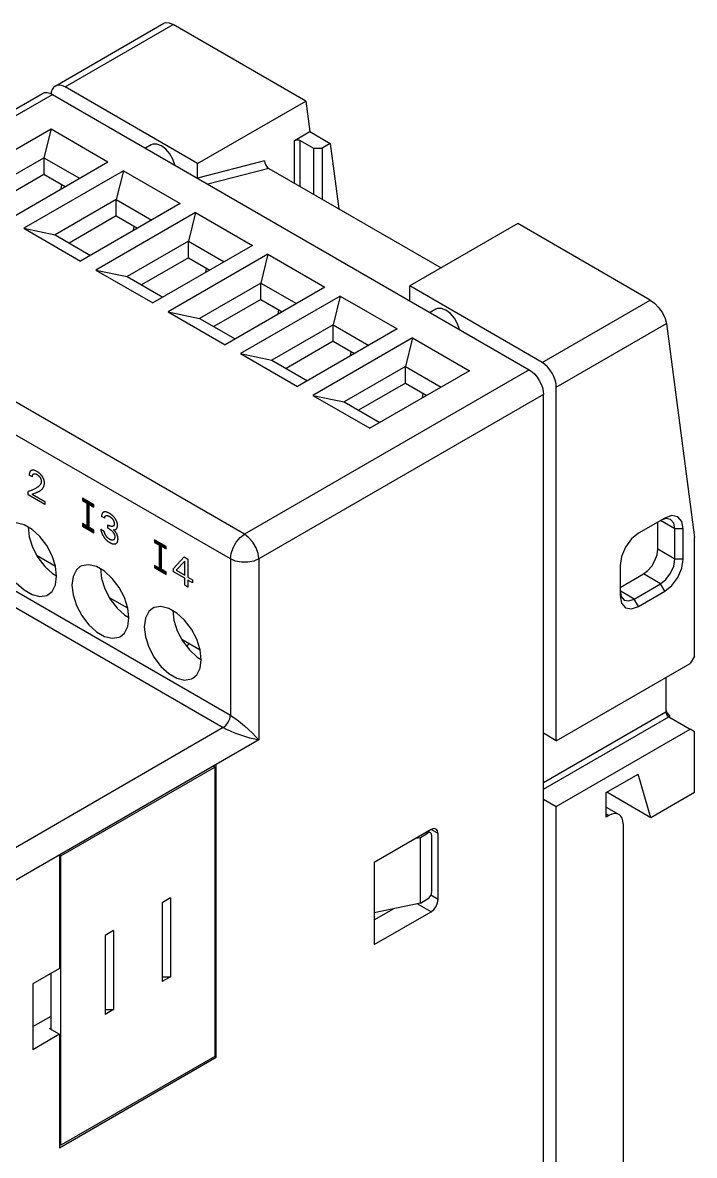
# Model space of a CAD drawing. Extents: x 0 to 420, y 0 to 297.
# Drawn here: x 207.1 to 240.5, y 140.6 to 196.9 of the extents above; entities that cross this region are included whole.
import ezdxf

# ---------------------------------------------------------------- set-up
doc = ezdxf.new("R2010")
doc.units = 0
doc.header["$LTSCALE"] = 23.1
doc.layers.add('40000_ISO', color=7, linetype='CONTINUOUS')

msp = doc.modelspace()

# ---------------------------------------------------------------- linework, layer by layer
at = {"layer": '40000_ISO', "color": 7, "linetype": 'CONTINUOUS'}
for p, q in [((208.713, 193.73), (214.111, 196.847)), ((214.111, 196.846), (214.186, 196.876)), ((214.186, 196.876), (214.369, 196.869)), ((214.369, 196.869), (214.581, 196.78)), ((209.213, 193.681), (214.581, 196.78)), ((221.157, 192.984), (214.581, 196.78)), ((208.56, 193.554), (208.52, 193.424)), ((208.625, 193.657), (208.56, 193.554)), ((208.713, 193.73), (208.625, 193.657)), ((208.82, 193.77), (208.713, 193.73)), ((208.942, 193.775), (208.82, 193.77)), ((209.075, 193.745), (208.942, 193.775)), ((209.213, 193.681), (209.075, 193.745)), ((215.789, 189.884), (209.213, 193.681)), ((193.935, 185.198), (208.077, 193.363)), ((194.435, 185.149), (208.577, 193.314)), ((208.077, 193.363), (208.184, 193.403)), ((208.184, 193.403), (208.306, 193.408)), ((208.306, 193.408), (208.439, 193.377)), ((208.439, 193.377), (208.577, 193.314)), ((208.52, 193.424), (208.512, 193.343)), ((208.577, 193.314), (232.265, 179.637)), ((215.789, 189.884), (221.157, 192.984)), ((221.157, 192.984), (221.356, 191.465)), ((203.556, 188.741), (208.506, 191.599)), ((208.506, 191.599), (208.152, 190.17)), ((208.506, 191.599), (211.334, 189.966)), ((220.597, 191.027), (221.356, 191.465)), ((221.356, 191.465), (222.381, 190.873)), ((213.486, 190.812), (213.198, 190.645)), ((213.57, 190.846), (213.486, 190.811)), ((213.768, 190.848), (213.57, 190.846)), ((213.986, 190.762), (213.768, 190.848)), ((214.205, 190.596), (213.986, 190.762)), ((220.597, 191.027), (220.662, 191.052)), ((220.597, 188.904), (220.597, 191.027)), ((220.662, 191.052), (220.739, 191.061)), ((220.739, 191.061), (220.815, 191.052)), ((220.815, 191.052), (220.88, 191.027)), ((220.88, 188.741), (220.88, 191.027)), ((220.88, 191.027), (221.552, 190.64)), ((222.381, 190.873), (221.976, 190.64)), ((222.381, 190.873), (222.806, 187.629)), ((205.112, 188.415), (208.152, 190.17)), ((208.152, 190.17), (208.152, 189.354)), ((208.152, 190.17), (209.92, 189.149)), ((214.402, 190.366), (214.205, 190.596)), ((214.558, 190.095), (214.402, 190.366)), ((214.659, 189.81), (214.558, 190.095)), ((221.552, 190.64), (221.552, 188.353)), ((221.552, 190.64), (221.976, 190.64)), ((221.976, 190.64), (221.976, 188.108)), ((206.385, 187.108), (211.334, 189.966)), ((212.098, 189.525), (207.148, 186.667)), ((212.098, 189.525), (211.745, 188.096)), ((212.098, 189.525), (214.927, 187.892)), ((214.66, 189.802), (214.659, 189.81)), ((219.113, 190.016), (215.789, 189.159)), ((215.789, 189.159), (215.789, 189.884)), ((219.325, 189.639), (216.295, 188.858)), ((219.113, 190.016), (219.129, 189.908)), ((219.129, 189.908), (219.175, 189.799)), ((219.175, 189.799), (219.245, 189.704)), ((219.245, 189.704), (219.325, 189.639)), ((219.325, 189.639), (227.881, 184.7)), ((205.819, 188.006), (208.152, 189.354)), ((208.152, 189.354), (209.213, 188.741)), ((209.009, 188.623), (209.041, 188.841)), ((211.745, 188.096), (208.704, 186.341)), ((214.927, 187.892), (209.977, 185.034)), ((211.745, 187.28), (211.745, 188.096)), ((211.745, 188.096), (213.512, 187.076)), ((211.745, 187.28), (209.411, 185.932)), ((215.69, 187.451), (210.74, 184.593)), ((211.745, 187.28), (212.805, 186.667)), ((215.69, 187.451), (215.337, 186.022)), ((215.69, 187.451), (218.519, 185.818)), ((212.601, 186.549), (212.633, 186.767)), ((231.693, 186.901), (226.325, 183.802)), ((238.269, 183.104), (231.693, 186.901)), ((207.148, 186.667), (208.704, 186.341)), ((207.148, 186.667), (209.977, 185.034)), ((208.704, 186.341), (210.472, 185.32)), ((215.337, 186.022), (212.296, 184.267)), ((218.519, 185.818), (213.569, 182.96)), ((215.337, 185.206), (215.337, 186.022)), ((215.337, 186.022), (217.104, 185.002)), ((218.123, 171.473), (194.435, 185.149)), ((215.337, 185.206), (213.003, 183.859)), ((219.282, 185.377), (214.333, 182.52)), ((215.337, 185.206), (216.397, 184.593)), ((219.282, 185.377), (218.929, 183.948)), ((219.282, 185.377), (222.111, 183.744)), ((210.74, 184.593), (212.296, 184.267)), ((210.74, 184.593), (213.569, 182.96)), ((216.193, 184.475), (216.225, 184.693)), ((217.416, 170.248), (193.727, 183.924)), ((212.296, 184.267), (214.064, 183.246)), ((218.929, 183.948), (215.888, 182.193)), ((218.929, 183.132), (218.929, 183.948)), ((218.929, 183.948), (220.697, 182.928)), ((222.111, 183.744), (217.161, 180.887)), ((226.325, 183.076), (226.325, 183.802)), ((232.901, 180.005), (226.325, 183.802)), ((218.929, 183.132), (216.595, 181.785)), ((222.874, 183.303), (217.925, 180.446)), ((218.929, 183.132), (219.989, 182.52)), ((222.874, 183.303), (222.521, 181.875)), ((222.874, 183.303), (225.703, 181.67)), ((232.901, 180.005), (238.269, 183.104)), ((238.269, 183.104), (238.492, 182.942)), ((238.492, 182.942), (238.702, 182.721)), ((214.333, 182.52), (215.888, 182.193)), ((214.333, 182.52), (217.161, 180.887)), ((219.785, 182.402), (219.817, 182.619)), ((227.628, 182.647), (227.34, 182.481)), ((227.713, 182.681), (227.628, 182.647)), ((227.91, 182.683), (227.713, 182.681)), ((228.128, 182.597), (227.91, 182.683)), ((228.347, 182.431), (228.128, 182.597)), ((228.544, 182.201), (228.347, 182.431)), ((238.702, 182.721), (238.881, 182.463)), ((238.881, 182.463), (239.01, 182.193)), ((215.888, 182.193), (217.656, 181.172)), ((222.521, 181.875), (219.48, 180.119)), ((225.703, 181.67), (220.753, 178.813)), ((222.521, 181.058), (222.521, 181.875)), ((222.521, 181.875), (224.289, 180.854)), ((228.7, 181.93), (228.544, 182.201)), ((228.801, 181.645), (228.7, 181.93)), ((228.802, 181.637), (228.801, 181.645)), ((233.608, 178.78), (239.076, 181.937)), ((239.01, 182.193), (239.076, 181.937)), ((239.076, 181.937), (240.467, 171.309)), ((226.467, 181.23), (221.517, 178.372)), ((226.467, 181.23), (226.113, 179.801)), ((226.467, 181.23), (229.295, 179.597)), ((222.521, 181.058), (220.187, 179.711)), ((222.521, 181.058), (223.582, 180.446)), ((223.377, 180.328), (223.409, 180.545)), ((217.925, 180.446), (219.48, 180.119)), ((217.925, 180.446), (220.753, 178.813)), ((219.48, 180.119), (221.248, 179.099)), ((233.039, 179.91), (232.901, 180.005)), ((232.265, 179.637), (218.123, 171.473)), ((226.113, 179.801), (223.072, 178.045)), ((229.295, 179.597), (224.345, 176.739)), ((226.113, 178.984), (226.113, 179.801)), ((226.113, 179.801), (227.881, 178.78)), ((232.265, 179.637), (232.403, 179.542)), ((232.403, 179.542), (232.535, 179.419)), ((232.535, 179.419), (232.658, 179.273)), ((233.172, 179.786), (233.039, 179.91)), ((233.294, 179.64), (233.172, 179.786)), ((233.401, 179.477), (233.294, 179.64)), ((233.489, 179.303), (233.401, 179.477)), ((226.113, 178.984), (223.78, 177.637)), ((226.113, 178.984), (227.174, 178.372)), ((232.658, 179.273), (232.765, 179.11)), ((232.765, 179.11), (232.853, 178.935)), ((232.853, 178.935), (232.918, 178.756)), ((233.555, 179.124), (233.489, 179.303)), ((233.595, 178.947), (233.555, 179.124)), ((233.608, 178.78), (233.595, 178.947)), ((232.972, 178.413), (218.83, 170.248)), ((221.517, 178.372), (223.072, 178.045)), ((221.517, 178.372), (224.345, 176.739)), ((226.969, 178.254), (227.002, 178.471)), ((232.918, 178.756), (232.958, 178.58)), ((232.958, 178.58), (232.972, 178.413)), ((232.972, 106.56), (232.972, 178.413)), ((233.608, 161.225), (233.608, 178.78)), ((223.072, 178.045), (224.84, 177.025)), ((193.727, 176.167), (217.416, 162.491)), ((193.374, 175.555), (217.062, 161.879)), ((207.425, 174.448), (207.424, 174.44)), ((207.424, 174.44), (207.424, 174.432)), ((207.424, 174.432), (207.424, 174.425)), ((207.424, 174.425), (207.424, 174.417)), ((207.58, 174.327), (207.424, 174.417)), ((207.426, 174.463), (207.425, 174.455)), ((207.425, 174.455), (207.425, 174.448)), ((207.427, 174.478), (207.426, 174.47)), ((207.426, 174.47), (207.426, 174.463)), ((207.428, 174.485), (207.427, 174.478)), ((207.429, 174.492), (207.428, 174.485)), ((207.43, 174.499), (207.429, 174.492)), ((207.432, 174.506), (207.43, 174.499)), ((207.433, 174.513), (207.432, 174.506)), ((207.435, 174.52), (207.433, 174.513)), ((207.436, 174.526), (207.435, 174.52)), ((207.438, 174.532), (207.436, 174.526)), ((207.44, 174.538), (207.438, 174.532)), ((207.441, 174.544), (207.44, 174.538)), ((207.443, 174.55), (207.441, 174.544)), ((207.446, 174.555), (207.443, 174.55)), ((207.448, 174.561), (207.446, 174.555)), ((207.45, 174.566), (207.448, 174.561)), ((207.452, 174.571), (207.45, 174.566)), ((207.455, 174.576), (207.452, 174.571)), ((207.458, 174.581), (207.455, 174.576)), ((207.46, 174.586), (207.458, 174.581)), ((207.463, 174.591), (207.46, 174.586)), ((207.466, 174.595), (207.463, 174.591)), ((207.469, 174.6), (207.466, 174.595)), ((207.473, 174.604), (207.469, 174.6)), ((207.476, 174.608), (207.473, 174.604)), ((207.479, 174.611), (207.476, 174.608)), ((207.482, 174.615), (207.479, 174.611)), ((207.486, 174.618), (207.482, 174.615)), ((207.489, 174.622), (207.486, 174.618)), ((207.493, 174.625), (207.489, 174.622)), ((207.496, 174.628), (207.493, 174.625)), ((207.5, 174.631), (207.496, 174.628)), ((207.504, 174.633), (207.5, 174.631)), ((207.508, 174.636), (207.504, 174.633)), ((207.512, 174.638), (207.508, 174.636)), ((207.516, 174.641), (207.512, 174.638)), ((207.52, 174.643), (207.516, 174.641)), ((207.524, 174.645), (207.52, 174.643)), ((207.529, 174.647), (207.524, 174.645)), ((207.533, 174.649), (207.529, 174.647)), ((207.545, 174.653), (207.533, 174.649)), ((207.557, 174.656), (207.545, 174.653)), ((207.569, 174.659), (207.557, 174.656)), ((207.582, 174.66), (207.569, 174.659)), ((207.58, 174.344), (207.581, 174.353)), ((207.58, 174.336), (207.58, 174.344)), ((207.58, 174.327), (207.58, 174.336)), ((207.581, 174.353), (207.582, 174.361)), ((207.595, 174.661), (207.582, 174.66)), ((207.582, 174.37), (207.584, 174.378)), ((207.582, 174.361), (207.582, 174.37)), ((207.584, 174.378), (207.585, 174.386)), ((207.585, 174.386), (207.587, 174.394)), ((207.587, 174.394), (207.588, 174.4)), ((207.588, 174.4), (207.59, 174.406)), ((207.59, 174.406), (207.592, 174.411)), ((207.592, 174.411), (207.594, 174.417)), ((207.594, 174.417), (207.596, 174.422)), ((207.608, 174.661), (207.595, 174.661)), ((207.596, 174.422), (207.599, 174.428)), ((207.599, 174.428), (207.601, 174.433)), ((207.601, 174.433), (207.604, 174.437)), ((207.604, 174.437), (207.607, 174.442)), ((207.607, 174.442), (207.61, 174.446)), ((207.623, 174.66), (207.608, 174.661)), ((207.61, 174.446), (207.613, 174.45)), ((207.613, 174.45), (207.617, 174.454)), ((207.617, 174.454), (207.621, 174.457)), ((207.621, 174.457), (207.624, 174.461)), ((207.637, 174.658), (207.623, 174.66)), ((207.624, 174.461), (207.628, 174.464)), ((207.628, 174.464), (207.632, 174.467)), ((207.632, 174.467), (207.637, 174.469)), ((207.652, 174.656), (207.637, 174.658)), ((207.637, 174.469), (207.641, 174.472)), ((207.641, 174.472), (207.646, 174.474)), ((207.646, 174.474), (207.651, 174.476)), ((207.651, 174.476), (207.657, 174.478)), ((207.667, 174.652), (207.652, 174.656)), ((207.657, 174.478), (207.662, 174.479)), ((207.662, 174.479), (207.668, 174.481)), ((207.683, 174.648), (207.667, 174.652)), ((207.668, 174.481), (207.674, 174.481)), ((207.674, 174.481), (207.68, 174.482)), ((207.68, 174.482), (207.686, 174.482)), ((207.698, 174.643), (207.683, 174.648)), ((207.686, 174.482), (207.692, 174.482)), ((207.692, 174.482), (207.699, 174.482)), ((207.715, 174.637), (207.698, 174.643)), ((207.699, 174.482), (207.705, 174.481)), ((207.705, 174.481), (207.712, 174.48)), ((207.712, 174.48), (207.719, 174.479)), ((207.732, 174.63), (207.715, 174.637)), ((207.719, 174.479), (207.726, 174.477)), ((207.726, 174.477), (207.732, 174.475)), ((207.749, 174.622), (207.732, 174.63)), ((207.732, 174.475), (207.739, 174.473)), ((207.739, 174.473), (207.747, 174.471)), ((207.747, 174.471), (207.755, 174.468)), ((207.767, 174.613), (207.749, 174.622)), ((207.755, 174.468), (207.762, 174.465)), ((207.762, 174.465), (207.77, 174.461)), ((207.784, 174.604), (207.767, 174.613)), ((207.77, 174.461), (207.778, 174.457)), ((207.778, 174.457), (207.786, 174.453)), ((207.802, 174.594), (207.784, 174.604)), ((207.786, 174.453), (207.794, 174.449)), ((207.794, 174.449), (207.802, 174.445)), ((207.818, 174.584), (207.802, 174.594)), ((207.802, 174.445), (207.81, 174.44)), ((207.81, 174.44), (207.819, 174.434)), ((207.835, 174.574), (207.818, 174.584)), ((207.819, 174.434), (207.828, 174.429)), ((207.828, 174.429), (207.836, 174.423)), ((207.852, 174.563), (207.835, 174.574)), ((207.836, 174.423), (207.845, 174.417)), ((207.845, 174.417), (207.854, 174.41)), ((207.869, 174.551), (207.852, 174.563)), ((207.854, 174.41), (207.862, 174.404)), ((207.862, 174.404), (207.869, 174.398)), ((207.886, 174.539), (207.869, 174.551)), ((207.869, 174.398), (207.875, 174.392)), ((207.875, 174.392), (207.882, 174.387)), ((207.882, 174.387), (207.889, 174.381)), ((207.903, 174.526), (207.886, 174.539)), ((207.889, 174.381), (207.895, 174.374)), ((207.895, 174.374), (207.902, 174.368)), ((207.902, 174.368), (207.908, 174.361)), ((207.918, 174.514), (207.903, 174.526)), ((207.908, 174.361), (207.914, 174.355)), ((207.914, 174.355), (207.92, 174.348)), ((207.933, 174.501), (207.918, 174.514)), ((207.92, 174.348), (207.926, 174.341)), ((207.926, 174.341), (207.932, 174.335)), ((207.932, 174.335), (207.937, 174.328)), ((207.947, 174.488), (207.933, 174.501)), ((207.962, 174.475), (207.947, 174.488)), ((207.976, 174.461), (207.962, 174.475)), ((207.99, 174.446), (207.976, 174.461)), ((208.004, 174.432), (207.99, 174.446)), ((208.016, 174.417), (208.004, 174.432)), ((208.029, 174.402), (208.016, 174.417)), ((208.041, 174.386), (208.029, 174.402)), ((208.053, 174.37), (208.041, 174.386)), ((208.065, 174.354), (208.053, 174.37)), ((208.075, 174.339), (208.065, 174.354)), ((208.085, 174.323), (208.075, 174.339)), ((207.783, 173.777), (207.761, 173.764)), ((207.804, 173.791), (207.783, 173.777)), ((207.825, 173.806), (207.804, 173.791)), ((207.846, 173.821), (207.825, 173.806)), ((207.867, 173.836), (207.846, 173.821)), ((207.887, 173.853), (207.867, 173.836)), ((207.906, 173.87), (207.887, 173.853)), ((207.917, 173.88), (207.906, 173.87)), ((207.928, 173.891), (207.917, 173.88)), ((207.939, 173.902), (207.928, 173.891)), ((207.937, 174.328), (207.943, 174.32)), ((207.949, 173.913), (207.939, 173.902)), ((207.943, 174.32), (207.948, 174.313)), ((207.948, 174.313), (207.953, 174.306)), ((207.959, 173.925), (207.949, 173.913)), ((207.953, 174.306), (207.958, 174.298)), ((207.958, 174.298), (207.963, 174.291)), ((207.968, 173.937), (207.959, 173.925)), ((207.963, 174.291), (207.967, 174.284)), ((207.967, 174.284), (207.972, 174.277)), ((207.977, 173.951), (207.968, 173.937)), ((207.972, 174.277), (207.976, 174.269)), ((207.976, 174.269), (207.98, 174.262)), ((207.986, 173.964), (207.977, 173.951)), ((207.98, 174.262), (207.984, 174.255)), ((207.984, 174.255), (207.987, 174.247)), ((207.994, 173.979), (207.986, 173.964)), ((207.987, 174.247), (207.991, 174.239)), ((207.991, 174.239), (207.994, 174.232)), ((207.994, 174.232), (207.997, 174.224)), ((207.999, 173.988), (207.994, 173.979)), ((207.997, 174.224), (208, 174.216)), ((208.003, 173.998), (207.999, 173.988)), ((208, 174.216), (208.003, 174.209)), ((208.003, 174.209), (208.006, 174.201)), ((208.007, 174.008), (208.003, 173.998)), ((208.006, 174.201), (208.008, 174.193)), ((208.011, 174.019), (208.007, 174.008)), ((208.008, 174.193), (208.01, 174.186)), ((208.01, 174.186), (208.012, 174.178)), ((208.014, 174.03), (208.011, 174.019)), ((208.012, 174.178), (208.014, 174.17)), ((208.014, 174.17), (208.016, 174.163)), ((208.017, 174.041), (208.014, 174.03)), ((208.016, 174.163), (208.017, 174.154)), ((208.017, 174.154), (208.019, 174.146)), ((208.019, 174.053), (208.017, 174.041)), ((208.019, 174.146), (208.02, 174.138)), ((208.021, 174.065), (208.019, 174.053)), ((208.02, 174.138), (208.021, 174.13)), ((208.021, 174.13), (208.022, 174.122)), ((208.022, 174.078), (208.021, 174.065)), ((208.022, 174.122), (208.023, 174.114)), ((208.023, 174.091), (208.022, 174.078)), ((208.023, 174.114), (208.023, 174.106)), ((208.023, 174.106), (208.023, 174.098)), ((208.023, 174.098), (208.023, 174.091)), ((208.094, 174.307), (208.085, 174.323)), ((208.104, 174.291), (208.094, 174.307)), ((208.1, 173.765), (208.111, 173.783)), ((208.112, 174.275), (208.104, 174.291)), ((208.111, 173.783), (208.119, 173.795)), ((208.121, 174.259), (208.112, 174.275)), ((208.119, 173.795), (208.126, 173.807)), ((208.128, 174.242), (208.121, 174.259)), ((208.126, 173.807), (208.133, 173.82)), ((208.135, 174.226), (208.128, 174.242)), ((208.133, 173.82), (208.139, 173.834)), ((208.142, 174.21), (208.135, 174.226)), ((208.139, 173.834), (208.146, 173.847)), ((208.148, 174.193), (208.142, 174.21)), ((208.146, 173.847), (208.151, 173.862)), ((208.153, 174.177), (208.148, 174.193)), ((208.151, 173.862), (208.157, 173.876)), ((208.158, 174.16), (208.153, 174.177)), ((208.157, 173.876), (208.161, 173.891)), ((208.162, 174.144), (208.158, 174.16)), ((208.161, 173.891), (208.166, 173.907)), ((208.166, 174.127), (208.162, 174.144)), ((208.17, 174.11), (208.166, 174.127)), ((208.166, 173.907), (208.169, 173.923)), ((208.169, 173.923), (208.173, 173.939)), ((208.173, 174.092), (208.17, 174.11)), ((208.175, 174.075), (208.173, 174.092)), ((208.173, 173.939), (208.175, 173.956)), ((208.177, 174.058), (208.175, 174.075)), ((208.175, 173.956), (208.177, 173.973)), ((208.178, 174.041), (208.177, 174.058)), ((208.177, 173.973), (208.178, 173.99)), ((208.179, 174.025), (208.178, 174.041)), ((208.178, 173.99), (208.179, 174.009)), ((208.179, 174.009), (208.179, 174.025)), ((207.41, 173.609), (207.375, 173.598)), ((207.375, 173.432), (207.375, 173.598)), ((208.204, 172.953), (207.375, 173.432)), ((207.444, 173.62), (207.41, 173.609)), ((207.479, 173.632), (207.444, 173.62)), ((207.513, 173.645), (207.479, 173.632)), ((207.545, 173.658), (207.513, 173.645)), ((207.578, 173.671), (207.545, 173.658)), ((207.571, 173.47), (207.596, 173.48)), ((207.571, 173.47), (208.204, 173.105)), ((207.61, 173.685), (207.578, 173.671)), ((207.596, 173.48), (207.622, 173.49)), ((207.641, 173.7), (207.61, 173.685)), ((207.622, 173.49), (207.648, 173.499)), ((207.672, 173.715), (207.641, 173.7)), ((207.648, 173.499), (207.701, 173.518)), ((207.702, 173.731), (207.672, 173.715)), ((207.701, 173.518), (207.727, 173.527)), ((207.731, 173.747), (207.702, 173.731)), ((207.727, 173.527), (207.754, 173.536)), ((207.761, 173.764), (207.731, 173.747)), ((207.754, 173.536), (207.78, 173.546)), ((207.78, 173.546), (207.807, 173.557)), ((207.807, 173.557), (207.833, 173.567)), ((207.833, 173.567), (207.858, 173.579)), ((207.858, 173.579), (207.884, 173.591)), ((207.884, 173.591), (207.909, 173.603)), ((207.909, 173.603), (207.925, 173.612)), ((207.925, 173.612), (207.942, 173.622)), ((207.942, 173.622), (207.958, 173.632)), ((207.958, 173.632), (207.974, 173.643)), ((207.974, 173.643), (207.99, 173.654)), ((207.99, 173.654), (208.005, 173.666)), ((208.005, 173.666), (208.02, 173.678)), ((208.02, 173.678), (208.035, 173.691)), ((208.035, 173.691), (208.049, 173.704)), ((208.049, 173.704), (208.062, 173.718)), ((208.062, 173.718), (208.075, 173.733)), ((208.075, 173.733), (208.088, 173.749)), ((208.088, 173.749), (208.1, 173.765)), ((210.062, 173.269), (210.062, 173.146)), ((210.627, 172.942), (210.062, 173.269)), ((210.627, 172.901), (210.062, 173.228)), ((208.204, 173.105), (208.204, 172.953)), ((210.627, 172.861), (210.062, 173.187)), ((210.062, 173.146), (210.627, 172.82)), ((210.292, 173.014), (210.292, 171.871)), ((210.327, 172.993), (210.327, 171.85)), ((210.362, 172.973), (210.362, 171.83)), ((210.398, 171.809), (210.398, 172.952)), ((210.627, 172.82), (210.627, 172.942)), ((211.016, 172.388), (211.015, 172.381)), ((211.015, 172.381), (211.015, 172.373)), ((211.015, 172.373), (211.015, 172.365)), ((211.015, 172.365), (211.015, 172.357)), ((211.171, 172.267), (211.015, 172.357)), ((211.017, 172.403), (211.016, 172.396)), ((211.016, 172.396), (211.016, 172.388)), ((211.018, 172.418), (211.017, 172.411)), ((211.017, 172.411), (211.017, 172.403)), ((211.019, 172.425), (211.018, 172.418)), ((211.02, 172.432), (211.019, 172.425)), ((211.022, 172.439), (211.02, 172.432)), ((211.023, 172.446), (211.022, 172.439)), ((211.025, 172.453), (211.023, 172.446)), ((211.027, 172.46), (211.025, 172.453)), ((211.028, 172.466), (211.027, 172.46)), ((211.03, 172.473), (211.028, 172.466)), ((211.032, 172.479), (211.03, 172.473)), ((211.035, 172.485), (211.032, 172.479)), ((211.037, 172.491), (211.035, 172.485)), ((211.04, 172.496), (211.037, 172.491)), ((211.042, 172.502), (211.04, 172.496)), ((211.045, 172.507), (211.042, 172.502)), ((211.048, 172.513), (211.045, 172.507)), ((211.051, 172.518), (211.048, 172.513)), ((211.054, 172.523), (211.051, 172.518)), ((211.058, 172.527), (211.054, 172.523)), ((211.061, 172.532), (211.058, 172.527)), ((211.065, 172.536), (211.061, 172.532)), ((211.068, 172.54), (211.065, 172.536)), ((211.072, 172.544), (211.068, 172.54)), ((211.077, 172.548), (211.072, 172.544)), ((211.081, 172.552), (211.077, 172.548)), ((211.085, 172.555), (211.081, 172.552)), ((211.09, 172.558), (211.085, 172.555)), ((211.094, 172.561), (211.09, 172.558)), ((211.099, 172.564), (211.094, 172.561)), ((211.104, 172.567), (211.099, 172.564)), ((211.109, 172.569), (211.104, 172.567)), ((211.114, 172.572), (211.109, 172.569)), ((211.119, 172.574), (211.114, 172.572)), ((211.124, 172.576), (211.119, 172.574)), ((211.13, 172.578), (211.124, 172.576)), ((211.135, 172.579), (211.13, 172.578)), ((211.141, 172.581), (211.135, 172.579)), ((211.147, 172.582), (211.141, 172.581)), ((211.154, 172.583), (211.147, 172.582)), ((211.16, 172.584), (211.154, 172.583)), ((211.166, 172.585), (211.16, 172.584)), ((211.173, 172.585), (211.166, 172.585)), ((211.171, 172.283), (211.172, 172.29)), ((211.171, 172.275), (211.171, 172.283)), ((211.171, 172.267), (211.171, 172.275)), ((211.172, 172.298), (211.173, 172.305)), ((211.172, 172.29), (211.172, 172.298)), ((211.179, 172.586), (211.173, 172.585)), ((211.173, 172.305), (211.174, 172.312)), ((211.174, 172.312), (211.176, 172.319)), ((211.176, 172.319), (211.177, 172.325)), ((211.177, 172.325), (211.179, 172.332)), ((211.186, 172.586), (211.179, 172.586)), ((211.179, 172.332), (211.181, 172.338)), ((211.181, 172.338), (211.183, 172.343)), ((211.183, 172.343), (211.185, 172.349)), ((211.185, 172.349), (211.188, 172.354)), ((211.192, 172.586), (211.186, 172.586)), ((211.188, 172.354), (211.191, 172.359)), ((211.191, 172.359), (211.194, 172.364)), ((211.199, 172.586), (211.192, 172.586)), ((211.194, 172.364), (211.197, 172.368)), ((211.197, 172.368), (211.2, 172.372)), ((211.206, 172.585), (211.199, 172.586)), ((211.2, 172.372), (211.204, 172.376)), ((211.204, 172.376), (211.207, 172.38)), ((211.213, 172.585), (211.206, 172.585)), ((211.207, 172.38), (211.211, 172.383)), ((211.211, 172.383), (211.216, 172.387)), ((211.226, 172.583), (211.213, 172.585)), ((211.216, 172.387), (211.22, 172.39)), ((211.22, 172.39), (211.225, 172.392)), ((211.225, 172.392), (211.229, 172.395)), ((211.238, 172.581), (211.226, 172.583)), ((211.229, 172.395), (211.234, 172.397)), ((211.234, 172.397), (211.239, 172.399)), ((211.251, 172.578), (211.238, 172.581)), ((211.239, 172.399), (211.244, 172.4)), ((211.244, 172.4), (211.251, 172.402)), ((211.265, 172.575), (211.251, 172.578)), ((211.251, 172.402), (211.257, 172.403)), ((211.257, 172.403), (211.264, 172.404)), ((211.264, 172.404), (211.271, 172.405)), ((211.278, 172.571), (211.265, 172.575)), ((211.271, 172.405), (211.278, 172.405)), ((211.291, 172.567), (211.278, 172.571)), ((211.278, 172.405), (211.285, 172.405)), ((211.285, 172.405), (211.292, 172.404)), ((211.305, 172.562), (211.291, 172.567)), ((211.292, 172.404), (211.299, 172.404)), ((211.299, 172.404), (211.307, 172.402)), ((211.32, 172.556), (211.305, 172.562)), ((211.307, 172.402), (211.315, 172.401)), ((211.315, 172.401), (211.323, 172.399)), ((211.335, 172.549), (211.32, 172.556)), ((211.323, 172.399), (211.331, 172.397)), ((211.331, 172.397), (211.339, 172.394)), ((211.35, 172.542), (211.335, 172.549)), ((211.339, 172.394), (211.347, 172.392)), ((211.347, 172.392), (211.356, 172.388)), ((211.365, 172.535), (211.35, 172.542)), ((211.356, 172.388), (211.365, 172.385)), ((211.381, 172.527), (211.365, 172.535)), ((211.365, 172.385), (211.374, 172.381)), ((211.374, 172.381), (211.383, 172.376)), ((211.396, 172.519), (211.381, 172.527)), ((211.383, 172.376), (211.391, 172.372)), ((211.391, 172.372), (211.4, 172.367)), ((211.411, 172.51), (211.396, 172.519)), ((211.4, 172.367), (211.409, 172.362)), ((211.409, 172.362), (211.419, 172.356)), ((211.426, 172.502), (211.411, 172.51)), ((211.419, 172.356), (211.428, 172.351)), ((211.441, 172.493), (211.426, 172.502)), ((211.428, 172.351), (211.437, 172.345)), ((211.437, 172.345), (211.446, 172.339)), ((211.455, 172.483), (211.441, 172.493)), ((211.446, 172.339), (211.455, 172.332)), ((211.47, 172.473), (211.455, 172.483)), ((211.455, 172.332), (211.464, 172.325)), ((211.464, 172.325), (211.473, 172.318)), ((211.485, 172.463), (211.47, 172.473)), ((211.473, 172.318), (211.482, 172.312)), ((211.482, 172.312), (211.49, 172.305)), ((211.5, 172.452), (211.485, 172.463)), ((211.49, 172.305), (211.498, 172.298)), ((211.498, 172.298), (211.506, 172.291)), ((211.514, 172.441), (211.5, 172.452)), ((211.506, 172.291), (211.514, 172.283)), ((211.527, 172.431), (211.514, 172.441)), ((211.514, 172.283), (211.521, 172.275)), ((211.521, 172.275), (211.529, 172.267)), ((211.54, 172.42), (211.527, 172.431)), ((211.529, 172.267), (211.535, 172.261)), ((211.535, 172.261), (211.542, 172.254)), ((211.554, 172.409), (211.54, 172.42)), ((211.542, 172.254), (211.548, 172.246)), ((211.548, 172.246), (211.554, 172.239)), ((211.567, 172.397), (211.554, 172.409)), ((211.554, 172.239), (211.56, 172.232)), ((211.56, 172.232), (211.565, 172.224)), ((211.565, 172.224), (211.571, 172.216)), ((211.579, 172.385), (211.567, 172.397)), ((211.571, 172.216), (211.576, 172.208)), ((211.576, 172.208), (211.581, 172.201)), ((211.592, 172.373), (211.579, 172.385)), ((211.581, 172.201), (211.586, 172.193)), ((211.586, 172.193), (211.591, 172.186)), ((211.591, 172.186), (211.596, 172.178)), ((211.605, 172.36), (211.592, 172.373)), ((211.596, 172.178), (211.6, 172.17)), ((211.6, 172.17), (211.604, 172.162)), ((211.604, 172.162), (211.609, 172.154)), ((211.616, 172.348), (211.605, 172.36)), ((211.609, 172.154), (211.613, 172.146)), ((211.613, 172.146), (211.616, 172.138)), ((211.628, 172.335), (211.616, 172.348)), ((211.616, 172.138), (211.62, 172.13)), ((211.62, 172.13), (211.623, 172.122)), ((211.623, 172.122), (211.626, 172.114)), ((211.626, 172.114), (211.629, 172.106)), ((211.639, 172.322), (211.628, 172.335)), ((211.629, 172.106), (211.632, 172.098)), ((211.632, 172.098), (211.634, 172.09)), ((211.634, 172.09), (211.636, 172.081)), ((211.651, 172.309), (211.639, 172.322)), ((211.662, 172.295), (211.651, 172.309)), ((211.672, 172.281), (211.662, 172.295)), ((211.683, 172.267), (211.672, 172.281)), ((211.692, 172.255), (211.683, 172.267)), ((211.7, 172.242), (211.692, 172.255)), ((211.708, 172.23), (211.7, 172.242)), ((211.716, 172.217), (211.708, 172.23)), ((211.724, 172.204), (211.716, 172.217)), ((211.732, 172.191), (211.724, 172.204)), ((211.739, 172.178), (211.732, 172.191)), ((211.746, 172.165), (211.739, 172.178)), ((211.753, 172.151), (211.746, 172.165)), ((211.759, 172.138), (211.753, 172.151)), ((211.764, 172.125), (211.759, 172.138)), ((211.769, 172.112), (211.764, 172.125)), ((211.774, 172.099), (211.769, 172.112)), ((211.779, 172.086), (211.774, 172.099)), ((211.783, 172.073), (211.779, 172.086)), ((239, 172.279), (237.692, 171.523)), ((239.058, 172.25), (238.788, 172.156)), ((239.495, 171.748), (238.788, 172.156)), ((239.352, 172.401), (239, 172.279)), ((239.288, 172.206), (239.058, 172.25)), ((239.441, 172.029), (239.288, 172.206)), ((239.65, 172.343), (239.352, 172.401)), ((239.849, 172.114), (239.65, 172.343)), ((239.919, 171.748), (239.849, 172.114)), ((207.166, 171.944), (206.78, 172.036)), ((207.569, 171.711), (207.166, 171.944)), ((207.368, 171.844), (207.425, 171.351)), ((207.955, 171.357), (207.569, 171.711)), ((210.062, 172.003), (210.062, 171.881)), ((210.627, 171.677), (210.062, 172.003)), ((210.062, 171.962), (210.627, 171.636)), ((210.627, 171.595), (210.062, 171.922)), ((210.062, 171.881), (210.627, 171.554)), ((210.627, 171.554), (210.627, 171.677)), ((210.981, 171.729), (210.983, 171.713)), ((210.981, 171.729), (211.145, 171.634)), ((210.983, 171.713), (210.986, 171.696)), ((210.986, 171.696), (210.988, 171.68)), ((210.988, 171.68), (210.992, 171.663)), ((210.992, 171.663), (210.995, 171.646)), ((210.995, 171.646), (210.999, 171.63)), ((210.999, 171.63), (211.003, 171.613)), ((211.003, 171.613), (211.008, 171.596)), ((211.008, 171.596), (211.013, 171.58)), ((211.013, 171.58), (211.018, 171.564)), ((211.018, 171.564), (211.023, 171.548)), ((211.023, 171.548), (211.029, 171.532)), ((211.029, 171.532), (211.035, 171.516)), ((211.147, 171.625), (211.145, 171.634)), ((211.149, 171.615), (211.147, 171.625)), ((211.151, 171.606), (211.149, 171.615)), ((211.154, 171.597), (211.151, 171.606)), ((211.156, 171.587), (211.154, 171.597)), ((211.159, 171.578), (211.156, 171.587)), ((211.161, 171.569), (211.159, 171.578)), ((211.164, 171.559), (211.161, 171.569)), ((211.167, 171.55), (211.164, 171.559)), ((211.17, 171.541), (211.167, 171.55)), ((211.173, 171.532), (211.17, 171.541)), ((211.176, 171.524), (211.173, 171.532)), ((211.179, 171.515), (211.176, 171.524)), ((211.322, 171.785), (211.322, 171.94)), ((211.322, 171.94), (211.375, 171.909)), ((211.387, 171.747), (211.322, 171.785)), ((211.383, 171.905), (211.375, 171.909)), ((211.39, 171.901), (211.383, 171.905)), ((211.387, 171.747), (211.399, 171.74)), ((211.397, 171.897), (211.39, 171.901)), ((211.405, 171.893), (211.397, 171.897)), ((211.399, 171.74), (211.411, 171.733)), ((211.412, 171.89), (211.405, 171.893)), ((211.411, 171.733), (211.423, 171.725)), ((211.42, 171.887), (211.412, 171.89)), ((211.427, 171.883), (211.42, 171.887)), ((211.423, 171.725), (211.435, 171.717)), ((211.434, 171.88), (211.427, 171.883)), ((211.441, 171.878), (211.434, 171.88)), ((211.435, 171.717), (211.447, 171.709)), ((211.448, 171.875), (211.441, 171.878)), ((211.447, 171.709), (211.458, 171.7)), ((211.455, 171.873), (211.448, 171.875)), ((211.462, 171.871), (211.455, 171.873)), ((211.458, 171.7), (211.468, 171.694)), ((211.469, 171.869), (211.462, 171.871)), ((211.468, 171.694), (211.477, 171.686)), ((211.475, 171.867), (211.469, 171.869)), ((211.482, 171.866), (211.475, 171.867)), ((211.477, 171.686), (211.486, 171.679)), ((211.489, 171.864), (211.482, 171.866)), ((211.486, 171.679), (211.495, 171.671)), ((211.495, 171.863), (211.489, 171.864)), ((211.502, 171.862), (211.495, 171.863)), ((211.495, 171.671), (211.504, 171.664)), ((211.508, 171.861), (211.502, 171.862)), ((211.504, 171.664), (211.513, 171.656)), ((211.515, 171.861), (211.508, 171.861)), ((211.513, 171.656), (211.522, 171.647)), ((211.521, 171.86), (211.515, 171.861)), ((211.527, 171.86), (211.521, 171.86)), ((211.522, 171.647), (211.53, 171.64)), ((211.533, 171.86), (211.527, 171.86)), ((211.53, 171.64), (211.538, 171.632)), ((211.539, 171.861), (211.533, 171.86)), ((211.538, 171.632), (211.546, 171.623)), ((211.545, 171.861), (211.539, 171.861)), ((211.551, 171.862), (211.545, 171.861)), ((211.546, 171.623), (211.554, 171.615)), ((211.557, 171.863), (211.551, 171.862)), ((211.554, 171.615), (211.562, 171.606)), ((211.562, 171.863), (211.557, 171.863)), ((211.566, 171.864), (211.562, 171.863)), ((211.562, 171.606), (211.57, 171.597)), ((211.571, 171.866), (211.566, 171.864)), ((211.57, 171.597), (211.577, 171.588)), ((211.575, 171.867), (211.571, 171.866)), ((211.58, 171.868), (211.575, 171.867)), ((211.577, 171.588), (211.583, 171.581)), ((211.584, 171.87), (211.58, 171.868)), ((211.583, 171.581), (211.589, 171.573)), ((211.588, 171.872), (211.584, 171.87)), ((211.592, 171.874), (211.588, 171.872)), ((211.589, 171.573), (211.595, 171.566)), ((211.596, 171.876), (211.592, 171.874)), ((211.595, 171.566), (211.6, 171.558)), ((211.6, 171.878), (211.596, 171.876)), ((211.604, 171.881), (211.6, 171.878)), ((211.6, 171.558), (211.606, 171.551)), ((211.608, 171.883), (211.604, 171.881)), ((211.606, 171.551), (211.611, 171.543)), ((211.611, 171.886), (211.608, 171.883)), ((211.614, 171.889), (211.611, 171.886)), ((211.611, 171.697), (211.621, 171.696)), ((211.616, 171.692), (211.611, 171.697)), ((211.611, 171.543), (211.616, 171.535)), ((211.617, 171.892), (211.614, 171.889)), ((211.622, 171.687), (211.616, 171.692)), ((211.616, 171.535), (211.621, 171.527)), ((211.62, 171.895), (211.617, 171.892)), ((211.622, 171.898), (211.62, 171.895)), ((211.621, 171.696), (211.631, 171.696)), ((211.621, 171.527), (211.626, 171.519)), ((211.625, 171.902), (211.622, 171.898)), ((211.628, 171.682), (211.622, 171.687)), ((211.628, 171.905), (211.625, 171.902)), ((211.63, 171.909), (211.628, 171.905)), ((211.633, 171.677), (211.628, 171.682)), ((211.632, 171.913), (211.63, 171.909)), ((211.631, 171.696), (211.641, 171.696)), ((211.634, 171.917), (211.632, 171.913)), ((211.639, 171.672), (211.633, 171.677)), ((211.636, 171.922), (211.634, 171.917)), ((211.636, 172.081), (211.638, 172.073)), ((211.638, 171.926), (211.636, 171.922)), ((211.638, 172.073), (211.64, 172.065)), ((211.64, 171.931), (211.638, 171.926)), ((211.645, 171.666), (211.639, 171.672)), ((211.64, 172.065), (211.642, 172.057)), ((211.641, 171.935), (211.64, 171.931)), ((211.642, 171.94), (211.641, 171.935)), ((211.641, 171.696), (211.651, 171.697)), ((211.642, 172.057), (211.643, 172.048)), ((211.644, 171.945), (211.642, 171.94)), ((211.643, 172.048), (211.645, 172.039)), ((211.645, 171.951), (211.644, 171.945)), ((211.645, 172.039), (211.646, 172.031)), ((211.646, 171.961), (211.645, 171.956)), ((211.645, 171.956), (211.645, 171.951)), ((211.65, 171.661), (211.645, 171.666)), ((211.646, 172.031), (211.647, 172.023)), ((211.647, 171.967), (211.646, 171.961)), ((211.647, 172.023), (211.647, 172.014)), ((211.647, 172.014), (211.648, 172.006)), ((211.648, 171.978), (211.647, 171.973)), ((211.647, 171.973), (211.647, 171.967)), ((211.648, 172.006), (211.648, 171.998)), ((211.648, 171.998), (211.648, 171.99)), ((211.648, 171.99), (211.648, 171.984)), ((211.648, 171.984), (211.648, 171.978)), ((211.656, 171.655), (211.65, 171.661)), ((211.651, 171.697), (211.661, 171.698)), ((211.662, 171.649), (211.656, 171.655)), ((211.661, 171.698), (211.671, 171.7)), ((211.667, 171.644), (211.662, 171.649)), ((211.673, 171.638), (211.667, 171.644)), ((211.671, 171.7), (211.68, 171.702)), ((211.678, 171.631), (211.673, 171.638)), ((211.684, 171.625), (211.678, 171.631)), ((211.68, 171.702), (211.689, 171.704)), ((211.689, 171.619), (211.684, 171.625)), ((211.689, 171.704), (211.698, 171.707)), ((211.694, 171.612), (211.689, 171.619)), ((211.7, 171.606), (211.694, 171.612)), ((211.698, 171.707), (211.707, 171.71)), ((211.705, 171.599), (211.7, 171.606)), ((211.71, 171.593), (211.705, 171.599)), ((211.707, 171.71), (211.715, 171.714)), ((211.715, 171.586), (211.71, 171.593)), ((211.715, 171.714), (211.723, 171.719)), ((211.72, 171.579), (211.715, 171.586)), ((211.725, 171.572), (211.72, 171.579)), ((211.723, 171.719), (211.731, 171.724)), ((211.73, 171.565), (211.725, 171.572)), ((211.735, 171.558), (211.73, 171.565)), ((211.731, 171.724), (211.739, 171.729)), ((211.739, 171.551), (211.735, 171.558)), ((211.739, 171.729), (211.746, 171.735)), ((211.743, 171.544), (211.739, 171.551)), ((211.748, 171.537), (211.743, 171.544)), ((211.746, 171.735), (211.753, 171.741)), ((211.752, 171.53), (211.748, 171.537)), ((211.756, 171.523), (211.752, 171.53)), ((211.753, 171.741), (211.759, 171.748)), ((211.76, 171.516), (211.756, 171.523)), ((211.759, 171.748), (211.765, 171.755)), ((211.765, 171.755), (211.771, 171.763)), ((211.771, 171.763), (211.776, 171.771)), ((211.776, 171.771), (211.781, 171.779)), ((211.781, 171.779), (211.785, 171.788)), ((211.787, 172.06), (211.783, 172.073)), ((211.785, 171.788), (211.789, 171.797)), ((211.791, 172.047), (211.787, 172.06)), ((211.789, 171.797), (211.793, 171.807)), ((211.794, 172.034), (211.791, 172.047)), ((211.793, 171.807), (211.796, 171.817)), ((211.797, 172.02), (211.794, 172.034)), ((211.796, 171.817), (211.799, 171.828)), ((211.8, 172.007), (211.797, 172.02)), ((211.799, 171.828), (211.801, 171.84)), ((211.802, 171.993), (211.8, 172.007)), ((211.801, 171.84), (211.804, 171.852)), ((211.804, 171.98), (211.802, 171.993)), ((211.806, 171.966), (211.804, 171.98)), ((211.804, 171.852), (211.805, 171.864)), ((211.805, 171.864), (211.807, 171.876)), ((211.807, 171.953), (211.806, 171.966)), ((211.808, 171.941), (211.807, 171.953)), ((211.807, 171.889), (211.808, 171.902)), ((211.807, 171.876), (211.807, 171.889)), ((211.808, 171.928), (211.808, 171.941)), ((211.808, 171.915), (211.808, 171.928)), ((211.808, 171.902), (211.808, 171.915)), ((237.692, 171.523), (237.34, 171.24)), ((238.646, 170.727), (238.646, 172.075)), ((239.495, 171.748), (239.441, 172.029)), ((239.495, 170.237), (239.495, 171.748)), ((239.919, 171.748), (239.495, 171.748)), ((239.919, 170.237), (239.919, 171.748)), ((207.425, 171.351), (207.592, 170.831)), ((208.294, 170.91), (207.955, 171.357)), ((211.035, 171.516), (211.042, 171.5)), ((211.042, 171.5), (211.048, 171.484)), ((211.048, 171.484), (211.056, 171.469)), ((211.056, 171.469), (211.063, 171.453)), ((211.063, 171.453), (211.071, 171.437)), ((211.071, 171.437), (211.079, 171.422)), ((211.079, 171.422), (211.087, 171.407)), ((211.087, 171.407), (211.096, 171.392)), ((211.096, 171.392), (211.105, 171.377)), ((211.105, 171.377), (211.114, 171.362)), ((211.114, 171.362), (211.123, 171.347)), ((211.123, 171.347), (211.134, 171.33)), ((211.134, 171.33), (211.146, 171.314)), ((211.146, 171.314), (211.157, 171.298)), ((211.157, 171.298), (211.169, 171.282)), ((211.169, 171.282), (211.182, 171.267)), ((211.183, 171.506), (211.179, 171.515)), ((211.182, 171.267), (211.194, 171.252)), ((211.186, 171.497), (211.183, 171.506)), ((211.19, 171.489), (211.186, 171.497)), ((211.194, 171.48), (211.19, 171.489)), ((211.198, 171.471), (211.194, 171.48)), ((211.194, 171.252), (211.207, 171.237)), ((211.202, 171.463), (211.198, 171.471)), ((211.206, 171.455), (211.202, 171.463)), ((211.21, 171.447), (211.206, 171.455)), ((211.207, 171.237), (211.22, 171.223)), ((211.215, 171.438), (211.21, 171.447)), ((211.219, 171.43), (211.215, 171.438)), ((211.224, 171.422), (211.219, 171.43)), ((211.22, 171.223), (211.233, 171.209)), ((211.229, 171.414), (211.224, 171.422)), ((211.233, 171.406), (211.229, 171.414)), ((211.238, 171.398), (211.233, 171.406)), ((211.233, 171.209), (211.246, 171.196)), ((211.243, 171.391), (211.238, 171.398)), ((211.248, 171.384), (211.243, 171.391)), ((211.246, 171.196), (211.26, 171.182)), ((211.252, 171.377), (211.248, 171.384)), ((211.257, 171.37), (211.252, 171.377)), ((211.262, 171.363), (211.257, 171.37)), ((211.26, 171.182), (211.273, 171.17)), ((211.267, 171.356), (211.262, 171.363)), ((211.273, 171.349), (211.267, 171.356)), ((211.278, 171.343), (211.273, 171.349)), ((211.273, 171.17), (211.287, 171.158)), ((211.283, 171.336), (211.278, 171.343)), ((211.289, 171.33), (211.283, 171.336)), ((211.287, 171.158), (211.301, 171.146)), ((211.294, 171.324), (211.289, 171.33)), ((211.3, 171.317), (211.294, 171.324)), ((211.305, 171.311), (211.3, 171.317)), ((211.301, 171.146), (211.316, 171.134)), ((211.311, 171.306), (211.305, 171.311)), ((211.316, 171.3), (211.311, 171.306)), ((211.322, 171.294), (211.316, 171.3)), ((211.316, 171.134), (211.331, 171.123)), ((211.328, 171.289), (211.322, 171.294)), ((211.334, 171.284), (211.328, 171.289)), ((211.331, 171.123), (211.346, 171.112)), ((211.34, 171.278), (211.334, 171.284)), ((211.345, 171.273), (211.34, 171.278)), ((211.352, 171.268), (211.345, 171.273)), ((211.346, 171.112), (211.361, 171.101)), ((211.359, 171.262), (211.352, 171.268)), ((211.366, 171.257), (211.359, 171.262)), ((211.361, 171.101), (211.377, 171.091)), ((211.373, 171.252), (211.366, 171.257)), ((211.38, 171.247), (211.373, 171.252)), ((211.377, 171.091), (211.392, 171.082)), ((211.387, 171.242), (211.38, 171.247)), ((211.394, 171.238), (211.387, 171.242)), ((211.392, 171.082), (211.407, 171.073)), ((211.402, 171.233), (211.394, 171.238)), ((211.409, 171.229), (211.402, 171.233)), ((211.407, 171.073), (211.423, 171.063)), ((211.418, 171.224), (211.409, 171.229)), ((211.427, 171.219), (211.418, 171.224)), ((211.423, 171.063), (211.44, 171.054)), ((211.436, 171.214), (211.427, 171.219)), ((211.445, 171.21), (211.436, 171.214)), ((211.44, 171.054), (211.456, 171.046)), ((211.454, 171.206), (211.445, 171.21)), ((211.463, 171.202), (211.454, 171.206)), ((211.456, 171.046), (211.473, 171.038)), ((211.472, 171.198), (211.463, 171.202)), ((211.481, 171.195), (211.472, 171.198)), ((211.473, 171.038), (211.489, 171.03)), ((211.489, 171.192), (211.481, 171.195)), ((211.497, 171.19), (211.489, 171.192)), ((211.489, 171.03), (211.506, 171.024)), ((211.505, 171.188), (211.497, 171.19)), ((211.513, 171.186), (211.505, 171.188)), ((211.506, 171.024), (211.522, 171.017)), ((211.521, 171.185), (211.513, 171.186)), ((211.528, 171.184), (211.521, 171.185)), ((211.522, 171.017), (211.537, 171.012)), ((211.536, 171.183), (211.528, 171.184)), ((211.543, 171.182), (211.536, 171.183)), ((211.537, 171.012), (211.551, 171.008)), ((211.55, 171.182), (211.543, 171.182)), ((211.557, 171.182), (211.55, 171.182)), ((211.551, 171.008), (211.565, 171.004)), ((211.564, 171.183), (211.557, 171.182)), ((211.571, 171.184), (211.564, 171.183)), ((211.565, 171.004), (211.58, 171)), ((211.577, 171.185), (211.571, 171.184)), ((211.584, 171.187), (211.577, 171.185)), ((211.58, 171), (211.594, 170.997)), ((211.59, 171.188), (211.584, 171.187)), ((211.596, 171.191), (211.59, 171.188)), ((211.594, 170.997), (211.608, 170.995)), ((211.601, 171.193), (211.596, 171.191)), ((211.607, 171.196), (211.601, 171.193)), ((211.612, 171.198), (211.607, 171.196)), ((211.608, 170.995), (211.622, 170.993)), ((211.617, 171.202), (211.612, 171.198)), ((211.622, 171.205), (211.617, 171.202)), ((211.626, 171.209), (211.622, 171.205)), ((211.622, 170.993), (211.633, 170.992)), ((211.626, 171.519), (211.63, 171.51)), ((211.631, 171.213), (211.626, 171.209)), ((211.63, 171.51), (211.634, 171.503)), ((211.635, 171.217), (211.631, 171.213)), ((211.633, 170.992), (211.644, 170.992)), ((211.634, 171.503), (211.638, 171.495)), ((211.639, 171.222), (211.635, 171.217)), ((211.638, 171.495), (211.642, 171.487)), ((211.642, 171.227), (211.639, 171.222)), ((211.642, 171.487), (211.645, 171.479)), ((211.646, 171.232), (211.642, 171.227)), ((211.644, 170.992), (211.655, 170.992)), ((211.645, 171.479), (211.649, 171.471)), ((211.649, 171.237), (211.646, 171.232)), ((211.649, 171.471), (211.652, 171.463)), ((211.652, 171.243), (211.649, 171.237)), ((211.652, 171.463), (211.655, 171.455)), ((211.655, 171.249), (211.652, 171.243)), ((211.655, 171.455), (211.657, 171.447)), ((211.658, 171.255), (211.655, 171.249)), ((211.655, 170.992), (211.665, 170.993)), ((211.657, 171.447), (211.66, 171.439)), ((211.66, 171.262), (211.658, 171.255)), ((211.66, 171.439), (211.662, 171.432)), ((211.662, 171.269), (211.66, 171.262)), ((211.662, 171.432), (211.664, 171.423)), ((211.664, 171.275), (211.662, 171.269)), ((211.664, 171.423), (211.666, 171.415)), ((211.666, 171.283), (211.664, 171.275)), ((211.665, 170.993), (211.676, 170.994)), ((211.666, 171.415), (211.668, 171.407)), ((211.668, 171.291), (211.666, 171.283)), ((211.668, 171.407), (211.669, 171.399)), ((211.669, 171.299), (211.668, 171.291)), ((211.669, 171.399), (211.67, 171.391)), ((211.67, 171.308), (211.669, 171.299)), ((211.67, 171.391), (211.671, 171.383)), ((211.671, 171.316), (211.67, 171.308)), ((211.671, 171.383), (211.672, 171.375)), ((211.672, 171.325), (211.671, 171.316)), ((211.672, 171.375), (211.672, 171.367)), ((211.672, 171.367), (211.673, 171.36)), ((211.673, 171.334), (211.672, 171.325)), ((211.673, 171.36), (211.673, 171.352)), ((211.673, 171.352), (211.673, 171.343)), ((211.673, 171.343), (211.673, 171.334)), ((211.676, 170.994), (211.686, 170.996)), ((211.686, 170.996), (211.696, 170.998)), ((211.696, 170.998), (211.706, 171)), ((211.706, 171), (211.715, 171.003)), ((211.715, 171.003), (211.724, 171.007)), ((211.724, 171.007), (211.732, 171.011)), ((211.732, 171.011), (211.74, 171.015)), ((211.74, 171.015), (211.748, 171.02)), ((211.748, 171.02), (211.756, 171.025)), ((211.756, 171.025), (211.763, 171.031)), ((211.764, 171.509), (211.76, 171.516)), ((211.763, 171.031), (211.77, 171.038)), ((211.768, 171.502), (211.764, 171.509)), ((211.772, 171.495), (211.768, 171.502)), ((211.77, 171.038), (211.777, 171.045)), ((211.776, 171.488), (211.772, 171.495)), ((211.779, 171.48), (211.776, 171.488)), ((211.777, 171.045), (211.783, 171.052)), ((211.783, 171.473), (211.779, 171.48)), ((211.786, 171.466), (211.783, 171.473)), ((211.783, 171.052), (211.789, 171.06)), ((211.789, 171.459), (211.786, 171.466)), ((211.793, 171.451), (211.789, 171.459)), ((211.789, 171.06), (211.794, 171.068)), ((211.796, 171.444), (211.793, 171.451)), ((211.794, 171.068), (211.8, 171.077)), ((211.798, 171.437), (211.796, 171.444)), ((211.801, 171.429), (211.798, 171.437)), ((211.8, 171.077), (211.804, 171.086)), ((211.804, 171.422), (211.801, 171.429)), ((211.807, 171.415), (211.804, 171.422)), ((211.804, 171.086), (211.809, 171.095)), ((211.809, 171.407), (211.807, 171.415)), ((211.811, 171.4), (211.809, 171.407)), ((211.809, 171.095), (211.813, 171.105)), ((211.814, 171.392), (211.811, 171.4)), ((211.813, 171.105), (211.816, 171.116)), ((211.816, 171.384), (211.814, 171.392)), ((211.818, 171.376), (211.816, 171.384)), ((211.816, 171.116), (211.82, 171.126)), ((211.82, 171.369), (211.818, 171.376)), ((211.821, 171.361), (211.82, 171.369)), ((211.82, 171.126), (211.823, 171.138)), ((211.823, 171.353), (211.821, 171.361)), ((211.824, 171.346), (211.823, 171.353)), ((211.823, 171.138), (211.825, 171.15)), ((211.826, 171.338), (211.824, 171.346)), ((211.825, 171.15), (211.828, 171.163)), ((211.827, 171.331), (211.826, 171.338)), ((211.828, 171.323), (211.827, 171.331)), ((211.829, 171.316), (211.828, 171.323)), ((211.828, 171.163), (211.83, 171.176)), ((211.83, 171.308), (211.829, 171.316)), ((211.832, 171.292), (211.83, 171.308)), ((211.83, 171.176), (211.831, 171.189)), ((211.831, 171.189), (211.832, 171.203)), ((211.833, 171.276), (211.832, 171.292)), ((211.832, 171.203), (211.833, 171.217)), ((211.833, 171.261), (211.833, 171.276)), ((211.834, 171.245), (211.833, 171.261)), ((211.833, 171.217), (211.834, 171.231)), ((211.834, 171.231), (211.834, 171.245)), ((213.654, 171.195), (213.654, 171.072)), ((214.22, 170.868), (213.654, 171.195)), ((214.22, 170.827), (213.654, 171.154)), ((214.22, 170.787), (213.654, 171.113)), ((213.654, 171.072), (214.22, 170.746)), ((217.552, 170.808), (217.709, 171.079)), ((217.709, 171.079), (217.907, 171.309)), ((217.907, 171.309), (218.123, 171.473)), ((218.341, 171.306), (218.123, 171.473)), ((218.538, 171.077), (218.341, 171.306)), ((218.695, 170.806), (218.538, 171.077)), ((237.34, 171.24), (237.042, 170.837)), ((240.467, 165.43), (240.467, 171.309)), ((207.592, 170.831), (207.856, 170.328)), ((208.726, 169.876), (207.818, 170.4)), ((208.557, 170.407), (208.294, 170.91)), ((208.725, 169.888), (208.557, 170.407)), ((213.884, 170.94), (213.884, 169.797)), ((213.919, 170.919), (213.919, 169.776)), ((213.954, 170.899), (213.954, 169.756)), ((213.99, 169.735), (213.99, 170.879)), ((214.22, 170.746), (214.22, 170.868)), ((217.416, 170.248), (217.45, 170.521)), ((217.45, 170.521), (217.552, 170.808)), ((218.795, 170.52), (218.695, 170.806)), ((218.83, 170.248), (218.795, 170.52)), ((237.042, 170.837), (236.843, 170.378)), ((238.511, 170.169), (238.612, 170.455)), ((238.612, 170.455), (238.646, 170.727)), ((239.495, 170.237), (238.646, 170.727)), ((207.856, 170.328), (208.194, 169.881)), ((208.194, 169.881), (208.581, 169.527)), ((208.782, 169.394), (208.725, 169.888)), ((209.96, 169.869), (209.77, 169.707)), ((210.034, 169.906), (209.96, 169.869)), ((210.372, 169.962), (210.034, 169.906)), ((210.758, 169.87), (210.372, 169.962)), ((211.161, 169.637), (210.758, 169.87)), ((213.654, 169.929), (213.654, 169.807)), ((214.22, 169.603), (213.654, 169.929)), ((213.654, 169.889), (214.22, 169.562)), ((214.22, 169.521), (213.654, 169.848)), ((214.587, 169.782), (215.117, 170.35)), ((215.146, 170.136), (214.728, 169.686)), ((215.117, 170.35), (215.307, 170.24)), ((215.146, 169.444), (215.146, 170.136)), ((215.307, 170.24), (215.307, 169.351)), ((217.416, 170.248), (217.416, 162.491)), ((217.67, 170.141), (217.416, 170.248)), ((217.968, 170.086), (217.67, 170.141)), ((218.282, 170.086), (217.968, 170.086)), ((218.58, 170.143), (218.282, 170.086)), ((218.83, 170.248), (218.58, 170.143)), ((218.83, 170.248), (218.83, 161.266)), ((236.843, 170.378), (236.773, 169.931)), ((236.773, 169.931), (236.773, 168.421)), ((238.158, 169.669), (238.355, 169.898)), ((238.355, 169.898), (238.511, 170.169)), ((239.288, 169.54), (239.441, 169.894)), ((239.441, 169.894), (239.495, 170.237)), ((239.919, 170.237), (239.495, 170.237)), ((239.849, 169.791), (239.919, 170.237)), ((208.581, 169.527), (208.78, 169.412)), ((208.725, 168.967), (208.782, 169.394)), ((209.603, 169.381), (209.546, 168.954)), ((209.77, 169.707), (209.603, 169.381)), ((210.96, 169.77), (211.017, 169.277)), ((211.017, 169.277), (211.184, 168.758)), ((211.547, 169.283), (211.161, 169.637)), ((211.886, 168.837), (211.547, 169.283)), ((213.654, 169.807), (214.22, 169.48)), ((214.22, 169.48), (214.22, 169.603)), ((214.587, 169.615), (214.587, 169.782)), ((215.146, 169.293), (214.587, 169.615)), ((214.728, 169.686), (215.146, 169.444)), ((215.146, 168.945), (215.146, 169.293)), ((215.307, 169.351), (215.535, 169.22)), ((236.773, 168.829), (237.939, 169.503)), ((237.939, 169.503), (238.158, 169.669)), ((238.788, 169.013), (237.939, 169.503)), ((239.058, 169.231), (239.288, 169.54)), ((239.352, 168.929), (239.65, 169.331)), ((239.65, 169.331), (239.849, 169.791)), ((206.78, 169.065), (207.166, 168.711)), ((207.166, 168.711), (207.569, 168.478)), ((208.557, 168.641), (208.725, 168.967)), ((209.546, 168.954), (209.603, 168.46)), ((211.184, 168.758), (211.448, 168.254)), ((212.149, 168.333), (211.886, 168.837)), ((215.307, 168.852), (215.146, 168.945)), ((215.307, 169.2), (215.307, 168.852)), ((215.535, 169.068), (215.307, 169.2)), ((215.535, 169.22), (215.535, 169.068)), ((237.48, 168.257), (238.788, 169.013)), ((238.788, 169.013), (239.058, 169.231)), ((239, 168.645), (238.788, 169.013)), ((239, 168.645), (239.352, 168.929)), ((207.569, 168.478), (207.955, 168.386)), ((207.955, 168.386), (208.294, 168.442)), ((208.294, 168.442), (208.367, 168.479)), ((208.367, 168.479), (208.557, 168.641)), ((209.603, 168.46), (209.77, 167.941)), ((212.318, 167.802), (211.41, 168.326)), ((211.448, 168.254), (211.786, 167.807)), ((212.317, 167.814), (212.149, 168.333)), ((237.48, 168.257), (236.773, 168.666)), ((236.773, 168.666), (236.826, 168.384)), ((236.773, 168.421), (236.843, 168.055)), ((236.826, 168.384), (236.98, 168.208)), ((236.98, 168.208), (237.209, 168.163)), ((237.209, 168.163), (237.48, 168.257)), ((237.692, 167.89), (237.48, 168.257)), ((237.692, 167.89), (239, 168.645)), ((209.77, 167.941), (210.034, 167.438)), ((211.786, 167.807), (212.173, 167.453)), ((212.374, 167.321), (212.317, 167.814)), ((213.362, 167.633), (213.195, 167.307)), ((213.552, 167.795), (213.362, 167.633)), ((213.626, 167.832), (213.552, 167.795)), ((213.964, 167.888), (213.626, 167.832)), ((214.351, 167.796), (213.964, 167.888)), ((214.753, 167.563), (214.351, 167.796)), ((214.552, 167.696), (214.609, 167.203)), ((236.843, 168.055), (237.042, 167.826)), ((237.042, 167.826), (237.34, 167.768)), ((237.34, 167.768), (237.692, 167.89)), ((210.034, 167.438), (210.372, 166.991)), ((212.173, 167.453), (212.372, 167.338)), ((212.317, 166.894), (212.374, 167.321)), ((213.195, 167.307), (213.138, 166.88)), ((214.609, 167.203), (214.776, 166.684)), ((215.139, 167.209), (214.753, 167.563)), ((215.478, 166.763), (215.139, 167.209)), ((210.372, 166.991), (210.758, 166.637)), ((210.758, 166.637), (211.161, 166.404)), ((211.959, 166.405), (212.149, 166.567)), ((212.149, 166.567), (212.317, 166.894)), ((213.138, 166.88), (213.195, 166.387)), ((214.776, 166.684), (215.04, 166.18)), ((215.742, 166.259), (215.478, 166.763)), ((211.161, 166.404), (211.547, 166.312)), ((211.547, 166.312), (211.886, 166.368)), ((211.886, 166.368), (211.959, 166.405)), ((213.195, 166.387), (213.362, 165.867)), ((215.91, 165.728), (215.002, 166.252)), ((215.04, 166.18), (215.379, 165.733)), ((215.246, 165.908), (215.375, 166.037)), ((215.909, 165.74), (215.742, 166.259)), ((213.362, 165.867), (213.626, 165.364)), ((213.626, 165.364), (213.964, 164.917)), ((215.379, 165.733), (215.765, 165.38)), ((215.765, 165.38), (215.964, 165.264)), ((215.966, 165.247), (215.909, 165.74)), ((240.467, 165.43), (240.255, 165.063)), ((213.964, 164.917), (214.351, 164.563)), ((215.742, 164.493), (215.909, 164.82)), ((215.909, 164.82), (215.966, 165.247)), ((233.608, 161.225), (240.255, 165.063)), ((214.351, 164.563), (214.753, 164.331)), ((214.753, 164.331), (215.139, 164.239)), ((215.139, 164.239), (215.478, 164.294)), ((215.478, 164.294), (215.551, 164.331)), ((215.551, 164.331), (215.742, 164.493)), ((239.053, 164.369), (239.053, 162.654)), ((232.972, 159.143), (239.053, 162.654)), ((239.053, 162.654), (239.072, 162.562)), ((239.085, 162.694), (239.061, 162.775)), ((239.072, 162.562), (239.124, 162.472)), ((239.124, 162.613), (239.085, 162.694)), ((239.124, 162.613), (239.248, 162.422)), ((217.062, 161.879), (217.197, 161.988)), ((217.197, 161.988), (217.312, 162.143)), ((217.312, 162.143), (217.389, 162.319)), ((217.389, 162.319), (217.416, 162.491)), ((217.416, 162.491), (217.562, 162.399)), ((217.562, 162.399), (217.734, 162.277)), ((217.734, 162.277), (217.923, 162.13)), ((217.923, 162.13), (218.12, 161.966)), ((218.12, 161.966), (218.316, 161.79)), ((232.972, 158.817), (239.194, 162.409)), ((239.124, 162.472), (239.194, 162.409)), ((239.194, 162.409), (240.255, 161.797)), ((217.062, 161.879), (205.89, 155.428)), ((217.062, 161.879), (217.215, 161.798)), ((217.215, 161.798), (217.407, 161.71)), ((217.407, 161.71), (217.629, 161.619)), ((217.629, 161.619), (217.869, 161.532)), ((217.869, 161.532), (218.119, 161.449)), ((218.119, 161.449), (218.374, 161.374)), ((218.316, 161.79), (218.508, 161.607)), ((218.508, 161.607), (218.688, 161.423)), ((218.688, 161.423), (218.83, 161.266)), ((233.608, 161.225), (232.972, 161.593)), ((233.608, 157.959), (240.255, 161.797)), ((240.467, 161.674), (240.255, 161.797)), ((240.467, 158.653), (240.467, 161.674)), ((218.83, 161.266), (206.597, 154.204)), ((218.374, 161.374), (218.624, 161.311)), ((218.624, 161.311), (218.83, 161.266)), ((209.001, 155.51), (216.638, 159.919)), ((216.638, 159.919), (216.567, 159.96)), ((216.638, 159.919), (216.638, 145.549)), ((216.709, 145.508), (216.709, 160.042)), ((236.083, 158.653), (237.674, 159.572)), ((238.303, 157.404), (237.674, 159.572)), ((236.083, 157.429), (236.083, 158.653)), ((238.303, 157.404), (236.111, 158.669)), ((240.467, 158.653), (238.303, 157.404)), ((232.972, 158.327), (233.608, 157.959)), ((233.608, 126.932), (233.608, 157.959)), ((236.083, 157.93), (236.725, 157.56)), ((236.083, 157.592), (236.225, 157.51)), ((236.225, 157.51), (236.083, 157.429)), ((236.363, 157.574), (236.225, 157.51)), ((236.495, 157.604), (236.363, 157.574)), ((236.617, 157.599), (236.495, 157.604)), ((236.725, 157.56), (236.617, 157.599)), ((236.813, 157.487), (236.725, 157.56)), ((236.878, 157.383), (236.813, 157.487)), ((236.918, 157.253), (236.878, 157.383)), ((236.932, 157.102), (236.918, 157.253)), ((236.932, 157.102), (236.932, 131.3)), ((227.386, 156.816), (224.557, 155.183)), ((226.632, 156.381), (226.856, 156.428)), ((226.856, 156.428), (227.209, 156.633)), ((226.856, 153.162), (226.856, 156.428)), ((227.209, 156.633), (227.138, 156.673)), ((227.29, 156.661), (227.209, 156.633)), ((227.306, 156.678), (227.226, 156.724)), ((227.359, 156.647), (227.29, 156.661)), ((227.405, 156.594), (227.359, 156.647)), ((227.521, 156.863), (227.386, 156.816)), ((227.739, 156.612), (227.386, 156.816)), ((227.421, 156.51), (227.405, 156.594)), ((227.421, 153.734), (227.421, 156.51)), ((227.636, 156.841), (227.521, 156.863)), ((227.712, 156.753), (227.636, 156.841)), ((227.739, 156.612), (227.712, 156.753)), ((227.739, 153.346), (227.739, 156.612)), ((208.93, 155.551), (208.93, 149.917)), ((209.001, 155.51), (208.93, 155.551)), ((209.001, 141.14), (209.001, 155.51)), ((224.557, 155.183), (224.557, 151.101)), ((227.29, 153.432), (227.359, 153.525)), ((227.359, 153.525), (227.405, 153.631)), ((227.739, 153.346), (227.373, 153.558)), ((227.405, 153.631), (227.421, 153.734)), ((214.446, 153.428), (214.022, 153.183)), ((214.022, 153.183), (214.022, 149.264)), ((214.446, 153.428), (214.446, 149.509)), ((226.856, 153.162), (224.557, 152.677)), ((227.386, 152.734), (226.7, 153.13)), ((226.856, 153.162), (227.209, 153.367)), ((227.209, 153.367), (227.29, 153.432)), ((227.521, 152.843), (227.636, 152.998)), ((227.636, 152.998), (227.712, 153.174)), ((227.712, 153.174), (227.739, 153.346)), ((224.557, 152.326), (225.517, 152.88)), ((224.557, 151.101), (227.386, 152.734)), ((227.386, 152.734), (227.521, 152.843)), ((211.617, 151.795), (211.193, 151.55)), ((211.193, 151.55), (211.193, 147.631)), ((211.617, 151.795), (211.617, 147.876)), ((208.93, 149.917), (207.605, 149.151)), ((208.506, 146.896), (208.506, 149.672)), ((207.605, 149.151), (207.605, 145.885)), ((214.446, 149.509), (214.022, 149.264)), ((214.022, 149.509), (214.446, 149.509)), ((207.605, 147.029), (208.506, 147.549)), ((211.617, 147.876), (211.193, 147.631)), ((211.193, 147.876), (211.617, 147.876)), ((208.435, 146.937), (208.506, 146.978)), ((208.435, 146.937), (208.93, 146.651)), ((208.93, 146.651), (207.605, 145.885)), ((208.93, 146.651), (208.93, 141.017)), ((208.93, 141.017), (216.709, 145.508)), ((216.638, 145.549), (209.001, 141.14)), ((216.709, 145.508), (216.638, 145.549)), ((209.001, 141.14), (208.93, 141.18))]:
    msp.add_line(p, q, dxfattribs=at)

doc.saveas('drawing.dxf')
